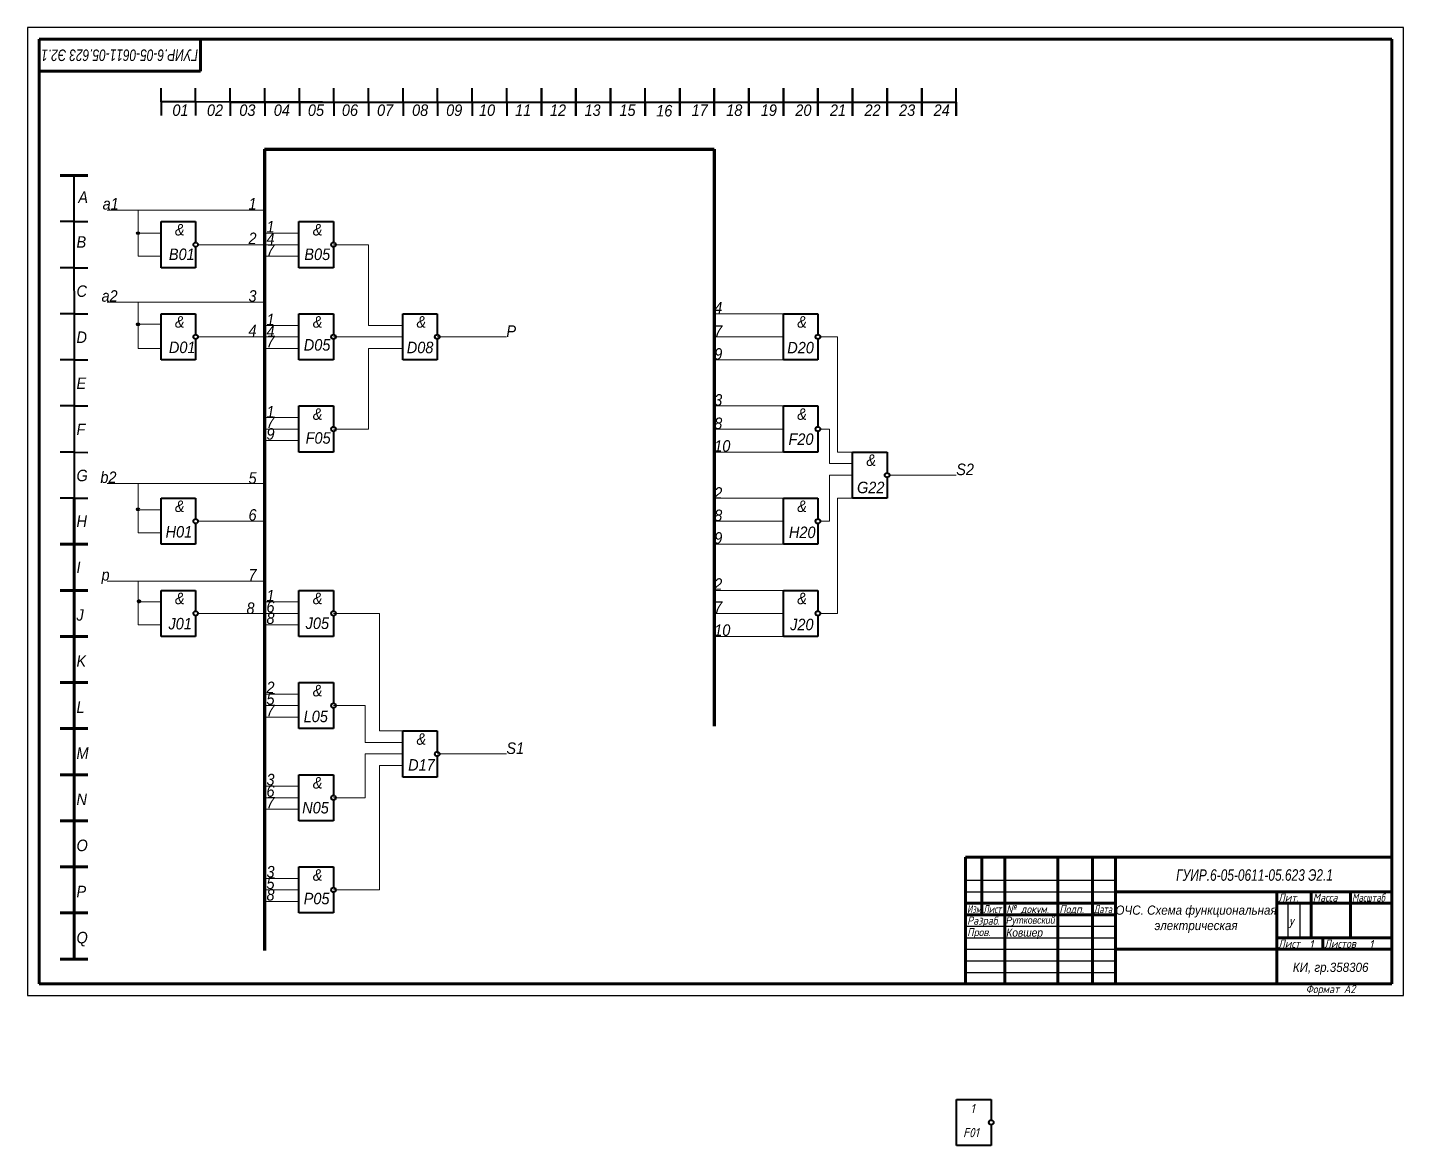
# Model space of a CAD drawing. Header units: millimetres. Extents: x 1506 to 6374, y 498 to 1899.
# Drawn here: x 1506 to 2103, y 498 to 983 of the extents above; entities that cross this region are included whole.
import ezdxf
from ezdxf.enums import TextEntityAlignment as Align

# ---------------------------------------------------------------- set-up
doc = ezdxf.new("R2010")
doc.units = ezdxf.units.MM
doc.header["$LTSCALE"] = 0.5
doc.layers.get('0').update_dxf_attribs({"lineweight": 60})
doc.layers.get('Defpoints').update_dxf_attribs({"color": 5})
doc.layers.add('4-текст', color=7, linetype='Continuous', lineweight=30, true_color=0x00ad00)
doc.layers.add('провода', color=122, linetype='Continuous', lineweight=15)
doc.layers.add('фигуры', color=7, linetype='Continuous', lineweight=40)
doc.styles.get("Standard").update_dxf_attribs({"font": 'isocpeui.ttf', "width": 0.9})
doc.styles.add('стиль1', font='ariali.ttf', dxfattribs={"width": 0.9})

msp = doc.modelspace()

# ---------------------------------------------------------------- linework, layer by layer
for p, q in [((1510.88, 977.71), (1510.88, 963.71)), ((1580.88, 963.71), (1580.88, 977.71)), ((1510.88, 963.71), (1580.88, 963.71)), ((1532.04, 918.47), (1520.04, 918.47)), ((1526.05, 778.47), (1526.05, 758.47)), ((1532.05, 758.47), (1520.05, 758.47)), ((1520.05, 758.47), (1526.05, 758.47)), ((1526.05, 758.47), (1532.05, 758.47)), ((1526.05, 758.47), (1526.05, 738.47)), ((1532.05, 738.47), (1520.05, 738.47)), ((1520.05, 738.47), (1526.05, 738.47)), ((1526.05, 738.47), (1532.05, 738.47)), ((1526.05, 738.47), (1526.05, 718.47)), ((1532.05, 718.47), (1520.05, 718.47)), ((1520.05, 718.47), (1526.05, 718.47)), ((1526.05, 718.47), (1532.05, 718.47)), ((1526.05, 718.47), (1526.05, 698.47)), ((1526.05, 698.47), (1520.05, 698.47)), ((1520.05, 698.47), (1526.05, 698.47)), ((1526.05, 698.47), (1532.05, 698.47)), ((1526.05, 698.47), (1526.05, 678.47)), ((1532.05, 678.47), (1520.05, 678.47)), ((1520.05, 678.47), (1526.05, 678.47)), ((1526.05, 678.47), (1532.05, 678.47)), ((1526.05, 678.47), (1526.05, 658.47)), ((1532.05, 658.47), (1520.05, 658.47)), ((1520.05, 658.47), (1526.05, 658.47)), ((1526.05, 658.47), (1532.05, 658.47)), ((1526.05, 658.47), (1526.05, 638.47)), ((1532.05, 638.47), (1520.05, 638.47)), ((1520.05, 638.47), (1526.05, 638.47)), ((1526.05, 638.47), (1532.05, 638.47)), ((1526.05, 638.47), (1526.05, 618.47)), ((1532.05, 618.47), (1520.05, 618.47)), ((1520.05, 618.47), (1526.05, 618.47)), ((1526.05, 618.47), (1532.05, 618.47)), ((1526.05, 618.47), (1526.05, 598.47)), ((2047.88, 607.71), (2047.88, 602.71)), ((1532.05, 598.47), (1520.05, 598.47)), ((1520.05, 598.47), (1526.05, 598.47)), ((1526.05, 598.47), (1532.05, 598.47)), ((1526.05, 598.47), (1526.05, 578.47)), ((1532.05, 578.47), (1520.05, 578.47)), ((1526.05, 578.47), (1532.05, 578.47))]:
    msp.add_line(p, q)
at = {"lineweight": 60}
for p, q in [((2097.88, 622.71), (1912.88, 622.71)), ((1912.88, 567.71), (1912.88, 622.71)), ((1919.88, 622.71), (1919.88, 597.71)), ((1929.88, 567.71), (1929.88, 622.71)), ((1952.88, 622.71), (1952.88, 567.71)), ((1967.88, 567.71), (1967.88, 622.71)), ((1977.88, 622.71), (1977.88, 567.71)), ((1977.88, 607.71), (2097.88, 607.71)), ((2047.88, 567.71), (2047.88, 607.71)), ((2062.88, 607.71), (2062.88, 587.71)), ((2079.88, 587.71), (2079.88, 607.71)), ((1912.88, 602.71), (1977.88, 602.71)), ((1912.88, 597.71), (1977.88, 597.71)), ((2047.88, 602.71), (2097.88, 602.71)), ((2047.88, 587.71), (2097.88, 587.71)), ((2067.88, 582.71), (2067.88, 587.71)), ((1977.88, 582.71), (2097.88, 582.71))]:
    msp.add_line(p, q, dxfattribs=at)
at = {"lineweight": -3}
for p, q in [((1912.88, 612.71), (1977.88, 612.71)), ((1912.88, 607.71), (1977.88, 607.71)), ((2052.88, 587.71), (2052.88, 602.71)), ((2057.88, 602.71), (2057.88, 587.71)), ((1912.88, 592.71), (1977.88, 592.71)), ((1912.88, 587.71), (1977.88, 587.71)), ((1912.88, 582.71), (1977.88, 582.71)), ((1912.88, 577.71), (1977.88, 577.71)), ((1912.88, 572.71), (1977.88, 572.71))]:
    msp.add_line(p, q, dxfattribs=at)
at = {"layer": '4-текст'}
msp.add_line((1526.04, 918.47), (1532.04, 918.47), dxfattribs=at)
at = {"layer": 'Defpoints'}
for p, q in [((2102.88, 982.71), (1505.88, 982.71)), ((1505.88, 982.71), (1505.88, 562.71)), ((2102.88, 562.71), (2102.88, 982.71)), ((1505.88, 562.71), (2102.88, 562.71))]:
    msp.add_line(p, q, dxfattribs=at)
at = {"layer": 'провода'}
for p, q in [((1608.65, 903.47), (1540.42, 903.47)), ((1553.83, 888.47), (1553.83, 903.47)), ((1563.83, 893.47), (1553.83, 893.47)), ((1623.65, 893.47), (1608.65, 893.47)), ((1553.83, 883.47), (1553.83, 888.47)), ((1579.83, 888.47), (1608.65, 888.47)), ((1623.65, 888.47), (1608.65, 888.47)), ((1638.65, 888.47), (1653.77, 888.47)), ((1653.77, 888.47), (1653.77, 887.47)), ((1653.77, 853.47), (1653.77, 887.47)), ((1563.83, 883.47), (1553.83, 883.47)), ((1623.65, 883.47), (1608.65, 883.47)), ((1608.65, 863.47), (1540.42, 863.47)), ((1553.83, 853.92), (1553.83, 863.47)), ((1563.83, 853.92), (1553.83, 853.92)), ((1553.83, 843.47), (1553.83, 853.92)), ((1563.83, 853.92), (1563.83, 853.92)), ((1833.83, 858.47), (1803.83, 858.47)), ((1579.83, 848.47), (1608.65, 848.47)), ((1623.65, 853.47), (1608.65, 853.47)), ((1623.65, 848.47), (1608.65, 848.47)), ((1638.65, 848.47), (1668.65, 848.47)), ((1668.65, 853.47), (1653.77, 853.47)), ((1683.65, 848.47), (1713.65, 848.47)), ((1833.83, 848.47), (1803.83, 848.47)), ((1857.36, 848.47), (1849.83, 848.47)), ((1857.36, 798.47), (1857.36, 848.47)), ((1563.83, 843.47), (1553.83, 843.47)), ((1623.65, 843.47), (1608.65, 843.47)), ((1668.65, 843.47), (1653.77, 843.47)), ((1653.77, 843.47), (1653.77, 808.47)), ((1833.83, 838.47), (1803.83, 838.47)), ((1833.83, 818.47), (1803.83, 818.47)), ((1623.65, 813.47), (1608.65, 813.47)), ((1623.65, 808.47), (1608.65, 808.47)), ((1638.65, 808.47), (1653.77, 808.47)), ((1833.83, 808.47), (1803.83, 808.47)), ((1849.83, 808.47), (1853.88, 808.47)), ((1853.88, 793.47), (1853.88, 808.47)), ((1623.65, 803.47), (1608.65, 803.47)), ((1833.83, 798.47), (1803.83, 798.47)), ((1863.83, 798.47), (1857.36, 798.47)), ((1863.83, 793.47), (1853.88, 793.47)), ((1853.88, 768.47), (1853.88, 788.47)), ((1853.88, 788.47), (1863.83, 788.47)), ((1879.83, 788.47), (1908.83, 788.47)), ((1608.65, 784.8), (1540.42, 784.8)), ((1553.83, 773.47), (1553.83, 784.8)), ((1833.83, 778.47), (1803.83, 778.47)), ((1863.83, 778.47), (1857.3, 778.47)), ((1857.3, 778.47), (1857.3, 728.47)), ((1563.83, 773.47), (1553.83, 773.47)), ((1553.83, 763.47), (1553.83, 773.47)), ((1579.83, 768.47), (1608.65, 768.47)), ((1833.83, 768.47), (1803.83, 768.47)), ((1849.83, 768.47), (1853.88, 768.47)), ((1563.83, 763.47), (1553.83, 763.47)), ((1833.83, 758.47), (1803.83, 758.47)), ((1608.65, 742.47), (1540.42, 742.47)), ((1553.83, 733.47), (1553.83, 742.47)), ((1833.83, 738.47), (1803.83, 738.47)), ((1563.83, 733.47), (1553.83, 733.47)), ((1553.83, 723.47), (1553.83, 733.47)), ((1579.83, 728.47), (1608.65, 728.47)), ((1623.65, 733.47), (1608.65, 733.47)), ((1623.65, 728.47), (1608.65, 728.47)), ((1638.65, 728.47), (1658.65, 728.47)), ((1658.65, 728.47), (1658.65, 677.47)), ((1833.83, 728.47), (1803.83, 728.47)), ((1849.83, 728.47), (1857.3, 728.47)), ((1563.83, 723.47), (1553.83, 723.47)), ((1623.65, 723.47), (1608.65, 723.47)), ((1833.83, 718.47), (1803.83, 718.47)), ((1623.65, 693.47), (1608.65, 693.47)), ((1623.65, 688.47), (1608.65, 688.47)), ((1638.65, 688.47), (1652.38, 688.47)), ((1652.38, 688.47), (1652.38, 672.47)), ((1623.65, 683.47), (1608.65, 683.47)), ((1668.65, 677.47), (1658.65, 677.47)), ((1652.38, 672.47), (1658.65, 672.47)), ((1668.65, 672.47), (1658.65, 672.47)), ((1652.38, 648.47), (1652.38, 667.47)), ((1652.38, 667.47), (1658.65, 667.47)), ((1668.65, 667.47), (1658.65, 667.47)), ((1683.65, 667.47), (1713.65, 667.47)), ((1668.65, 662.47), (1658.65, 662.47)), ((1658.65, 608.47), (1658.65, 662.47)), ((1623.65, 653.47), (1608.65, 653.47)), ((1623.65, 648.47), (1608.65, 648.47)), ((1638.65, 648.47), (1652.38, 648.47)), ((1623.65, 643.47), (1608.65, 643.47)), ((1623.65, 613.47), (1608.65, 613.47)), ((1623.65, 608.47), (1608.65, 608.47)), ((1623.65, 603.47), (1608.65, 603.47)), ((1638.65, 608.47), (1658.65, 608.47))]:
    msp.add_line(p, q, dxfattribs=at)
at = {"layer": 'фигуры', "lineweight": 60}
for p, q in [((1510.88, 567.71), (1510.88, 977.71)), ((1510.88, 977.71), (2082.88, 977.71)), ((2082.88, 977.71), (2097.88, 977.71)), ((2097.88, 977.71), (2097.88, 567.71)), ((2097.88, 567.71), (1510.88, 567.71))]:
    msp.add_line(p, q, dxfattribs=at)
at = {"layer": 'фигуры'}
for p, q in [((1563.83, 950.46), (1563.83, 956.46)), ((1578.83, 950.46), (1578.83, 956.46)), ((1593.83, 950.34), (1593.83, 956.34)), ((1593.83, 950.34), (1593.83, 956.34)), ((1593.83, 950.34), (1593.83, 956.34)), ((1593.83, 950.34), (1593.83, 956.34)), ((1608.83, 950.34), (1608.83, 956.34)), ((1623.83, 950.34), (1623.83, 956.34)), ((1623.83, 950.34), (1623.83, 956.34)), ((1623.83, 950.34), (1623.83, 956.34)), ((1623.83, 950.34), (1623.83, 956.34)), ((1638.83, 950.34), (1638.83, 956.34)), ((1638.83, 950.34), (1638.83, 956.34)), ((1638.83, 950.34), (1638.83, 956.34)), ((1638.83, 950.34), (1638.83, 956.34)), ((1653.83, 950.34), (1653.83, 956.34)), ((1653.83, 950.34), (1653.83, 956.34)), ((1653.83, 950.34), (1653.83, 956.34)), ((1653.83, 950.34), (1653.83, 956.34)), ((1668.83, 950.34), (1668.83, 956.34)), ((1668.83, 950.34), (1668.83, 956.34)), ((1668.83, 950.34), (1668.83, 956.34)), ((1668.83, 950.34), (1668.83, 956.34)), ((1683.83, 950.34), (1683.83, 956.34)), ((1683.83, 950.34), (1683.83, 956.34)), ((1683.83, 950.34), (1683.83, 956.34)), ((1683.83, 950.34), (1683.83, 956.34)), ((1698.83, 950.34), (1698.83, 956.34)), ((1698.83, 950.34), (1698.83, 956.34)), ((1698.83, 950.34), (1698.83, 956.34)), ((1698.83, 950.34), (1698.83, 956.34)), ((1713.83, 950.34), (1713.83, 956.34)), ((1728.83, 944.34), (1728.83, 956.34)), ((1728.83, 956.34), (1728.83, 950.34)), ((1743.83, 944.34), (1743.83, 956.34)), ((1743.83, 956.34), (1743.83, 950.34)), ((1758.83, 950.34), (1758.83, 956.34)), ((1758.83, 956.34), (1758.83, 944.34)), ((1773.83, 944.34), (1773.83, 956.34)), ((1788.83, 944.34), (1788.83, 956.34)), ((1788.83, 956.34), (1788.83, 956.34)), ((1788.83, 956.34), (1788.83, 950.34)), ((1803.83, 950.34), (1803.83, 956.34)), ((1803.83, 956.34), (1803.83, 944.34)), ((1818.83, 950.34), (1818.83, 956.34)), ((1818.83, 956.34), (1818.83, 944.34)), ((1833.83, 944.34), (1833.83, 956.34)), ((1833.83, 956.34), (1833.83, 950.34)), ((1848.83, 944.34), (1848.83, 956.34)), ((1848.83, 956.34), (1848.83, 950.34)), ((1863.83, 950.34), (1863.83, 956.34)), ((1863.83, 956.34), (1863.83, 944.34)), ((1878.83, 944.34), (1878.83, 956.34)), ((1878.83, 956.34), (1878.83, 950.34)), ((1893.83, 944.34), (1893.83, 956.34)), ((1893.83, 956.34), (1893.83, 950.34)), ((1908.83, 944.34), (1908.83, 956.34)), ((1578.83, 950.46), (1563.83, 950.46)), ((1563.83, 950.46), (1563.83, 944.46)), ((1578.83, 950.46), (1578.79, 944.46)), ((1593.83, 950.34), (1578.83, 950.46)), ((1633.65, 950.34), (1593.65, 950.34)), ((1593.65, 950.34), (1608.65, 950.34)), ((1593.65, 950.34), (1593.65, 950.34)), ((1633.65, 950.34), (1593.65, 950.34)), ((1593.65, 950.34), (1608.65, 950.34)), ((1633.65, 950.34), (1593.65, 950.34)), ((1593.65, 950.34), (1608.65, 950.34)), ((1633.65, 950.34), (1593.65, 950.34)), ((1593.65, 950.34), (1608.65, 950.34)), ((1633.83, 950.34), (1593.83, 950.34)), ((1593.83, 950.34), (1608.83, 950.34)), ((1593.83, 950.34), (1593.83, 944.34)), ((1633.83, 950.34), (1593.83, 950.34)), ((1593.83, 950.34), (1608.83, 950.34)), ((1593.83, 950.34), (1593.83, 944.34)), ((1633.83, 950.34), (1593.83, 950.34)), ((1593.83, 950.34), (1608.83, 950.34)), ((1593.83, 950.34), (1593.83, 944.34)), ((1633.83, 950.34), (1593.83, 950.34)), ((1593.83, 950.34), (1608.83, 950.34)), ((1593.83, 950.34), (1593.83, 944.34)), ((1608.65, 950.34), (1623.65, 950.34)), ((1608.65, 950.34), (1623.65, 950.34)), ((1608.65, 950.34), (1623.65, 950.34)), ((1608.65, 950.34), (1623.65, 950.34)), ((1608.83, 950.34), (1608.83, 944.34)), ((1608.83, 950.34), (1623.83, 950.34)), ((1608.83, 950.34), (1608.83, 944.34)), ((1608.83, 950.34), (1623.83, 950.34)), ((1608.83, 950.34), (1608.83, 944.34)), ((1608.83, 950.34), (1623.83, 950.34)), ((1608.83, 950.34), (1608.83, 944.34)), ((1608.83, 950.34), (1623.83, 950.34)), ((1623.65, 950.34), (1638.65, 950.34)), ((1623.65, 950.34), (1638.65, 950.34)), ((1623.65, 950.34), (1638.65, 950.34)), ((1623.65, 950.34), (1638.65, 950.34)), ((1623.83, 950.34), (1623.83, 944.34)), ((1623.83, 950.34), (1638.83, 950.34)), ((1623.83, 950.34), (1623.83, 944.34)), ((1623.83, 950.34), (1638.83, 950.34)), ((1623.83, 950.34), (1623.83, 944.34)), ((1623.83, 950.34), (1638.83, 950.34)), ((1623.83, 950.34), (1623.83, 944.34)), ((1623.83, 950.34), (1638.83, 950.34)), ((1638.65, 950.34), (1653.65, 950.34)), ((1638.65, 950.34), (1653.65, 950.34)), ((1638.65, 950.34), (1653.65, 950.34)), ((1638.65, 950.34), (1653.65, 950.34)), ((1638.83, 950.34), (1638.83, 944.34)), ((1638.83, 950.34), (1653.83, 950.34)), ((1638.83, 950.34), (1638.83, 944.34)), ((1638.83, 950.34), (1653.83, 950.34)), ((1638.83, 950.34), (1638.83, 944.34)), ((1638.83, 950.34), (1653.83, 950.34)), ((1638.83, 950.34), (1638.83, 944.34)), ((1638.83, 950.34), (1653.83, 950.34)), ((1653.65, 950.34), (1668.65, 950.34)), ((1653.65, 950.34), (1668.65, 950.34)), ((1653.65, 950.34), (1668.65, 950.34)), ((1653.65, 950.34), (1668.65, 950.34)), ((1653.83, 950.34), (1653.83, 944.34)), ((1653.83, 950.34), (1668.83, 950.34)), ((1653.83, 950.34), (1653.83, 944.34)), ((1653.83, 950.34), (1668.83, 950.34)), ((1653.83, 950.34), (1653.83, 944.34)), ((1653.83, 950.34), (1668.83, 950.34)), ((1653.83, 950.34), (1653.83, 944.34)), ((1653.83, 950.34), (1668.83, 950.34)), ((1668.65, 950.34), (1683.65, 950.34)), ((1668.65, 950.34), (1683.65, 950.34)), ((1668.65, 950.34), (1683.65, 950.34)), ((1668.65, 950.34), (1683.65, 950.34)), ((1668.83, 950.34), (1668.83, 944.34)), ((1668.83, 950.34), (1683.83, 950.34)), ((1668.83, 950.34), (1668.83, 944.34)), ((1668.83, 950.34), (1683.83, 950.34)), ((1668.83, 950.34), (1668.83, 944.34)), ((1668.83, 950.34), (1683.83, 950.34)), ((1668.83, 950.34), (1668.83, 944.34)), ((1668.83, 950.34), (1683.83, 950.34)), ((1683.65, 950.34), (1698.65, 950.34)), ((1683.65, 950.34), (1698.65, 950.34)), ((1683.65, 950.34), (1698.65, 950.34)), ((1683.65, 950.34), (1698.65, 950.34)), ((1683.83, 950.34), (1683.83, 944.34)), ((1683.83, 950.34), (1698.83, 950.34)), ((1683.83, 950.34), (1683.83, 944.34)), ((1683.83, 950.34), (1698.83, 950.34)), ((1683.83, 950.34), (1683.83, 944.34)), ((1683.83, 950.34), (1698.83, 950.34)), ((1683.83, 950.34), (1683.83, 944.34)), ((1683.83, 950.34), (1698.83, 950.34)), ((1698.83, 950.34), (1698.83, 944.34)), ((1698.83, 950.34), (1698.83, 944.34)), ((1698.83, 950.34), (1698.83, 944.34)), ((1698.83, 950.34), (1698.83, 944.34)), ((1698.83, 950.34), (1713.83, 950.34)), ((1713.83, 950.34), (1713.83, 944.34)), ((1713.83, 950.34), (1728.83, 950.34)), ((1728.83, 950.34), (1728.83, 944.34)), ((1728.83, 950.34), (1743.83, 950.34)), ((1743.83, 950.34), (1743.83, 944.34)), ((1743.83, 950.34), (1758.83, 950.34)), ((1758.83, 944.34), (1758.83, 950.34)), ((1758.83, 950.34), (1773.83, 950.34)), ((1773.83, 950.34), (1773.83, 944.34)), ((1773.83, 950.34), (1788.83, 950.34)), ((1788.83, 950.34), (1788.83, 944.34)), ((1788.83, 950.34), (1803.83, 950.34)), ((1803.83, 944.34), (1803.83, 950.34)), ((1803.83, 950.34), (1818.83, 950.34)), ((1818.83, 944.34), (1818.83, 950.34)), ((1818.83, 950.34), (1833.83, 950.34)), ((1833.83, 950.34), (1833.83, 944.34)), ((1833.83, 950.34), (1848.83, 950.34)), ((1848.83, 950.34), (1848.83, 944.34)), ((1848.83, 950.34), (1863.83, 950.34)), ((1863.83, 944.34), (1863.83, 950.34)), ((1863.83, 950.34), (1878.83, 950.34)), ((1878.83, 950.34), (1878.83, 944.34)), ((1878.83, 950.34), (1893.83, 950.34)), ((1893.83, 950.34), (1893.83, 944.34)), ((1893.83, 950.34), (1908.83, 950.34)), ((1908.83, 950.34), (1908.83, 944.34)), ((1526.04, 918.47), (1526.04, 898.47)), ((1526.04, 898.47), (1520.04, 898.47)), ((1526.04, 898.47), (1532.04, 898.47)), ((1526.04, 898.47), (1526.04, 878.47)), ((1526.04, 878.47), (1520.04, 878.47)), ((1526.04, 878.47), (1532.04, 878.47)), ((1526.04, 878.47), (1526.05, 858.47)), ((1526.05, 858.47), (1520.05, 858.47)), ((1526.05, 858.47), (1532.05, 858.47)), ((1526.05, 858.47), (1526.05, 838.47)), ((1526.05, 838.47), (1520.05, 838.47)), ((1526.05, 838.47), (1532.05, 838.47)), ((1526.05, 838.47), (1526.05, 818.47)), ((1526.05, 818.47), (1520.05, 818.47)), ((1526.05, 818.47), (1532.05, 818.47)), ((1526.05, 818.47), (1526.05, 798.47)), ((1526.05, 798.47), (1520.05, 798.47)), ((1526.05, 798.47), (1532.05, 798.33)), ((1526.05, 798.47), (1526.05, 778.47)), ((1526.05, 778.47), (1520.05, 778.47)), ((1526.05, 778.47), (1532.05, 778.47))]:
    msp.add_line(p, q, dxfattribs=at)
at = {"layer": 'фигуры', "lineweight": 90}
for p, q in [((1608.65, 929.94), (1608.65, 582.16)), ((1608.65, 929.94), (1803.83, 929.94)), ((1803.83, 929.94), (1803.83, 679.58))]:
    msp.add_line(p, q, dxfattribs=at)
at = {"layer": 'фигуры', "lineweight": 40}
for p, q in [((1563.83, 898.47), (1578.83, 898.47)), ((1563.83, 878.47), (1563.83, 898.47)), ((1578.83, 898.47), (1578.83, 889.47)), ((1623.65, 898.47), (1638.65, 898.47)), ((1623.65, 878.47), (1623.65, 898.47)), ((1638.65, 898.47), (1638.65, 889.47)), ((1578.83, 887.47), (1578.83, 878.47)), ((1638.65, 887.47), (1638.65, 878.47)), ((1578.83, 878.47), (1563.83, 878.47)), ((1638.65, 878.47), (1623.65, 878.47)), ((1563.83, 858.47), (1578.83, 858.47)), ((1563.83, 838.47), (1563.83, 858.47)), ((1578.83, 858.47), (1578.83, 849.47)), ((1623.65, 858.47), (1638.65, 858.47)), ((1623.65, 838.47), (1623.65, 858.47)), ((1638.65, 858.47), (1638.65, 849.47)), ((1668.65, 858.47), (1683.65, 858.47)), ((1668.65, 838.47), (1668.65, 858.47)), ((1683.65, 858.47), (1683.65, 849.47)), ((1833.83, 858.47), (1848.83, 858.47)), ((1833.83, 838.47), (1833.83, 858.47)), ((1848.83, 858.47), (1848.83, 849.47)), ((1578.83, 847.47), (1578.83, 838.47)), ((1638.65, 847.47), (1638.65, 838.47)), ((1683.65, 847.47), (1683.65, 838.47)), ((1848.83, 847.47), (1848.83, 838.47)), ((1578.83, 838.47), (1563.83, 838.47)), ((1638.65, 838.47), (1623.65, 838.47)), ((1683.65, 838.47), (1668.65, 838.47)), ((1848.83, 838.47), (1833.83, 838.47)), ((1623.65, 818.47), (1638.65, 818.47)), ((1623.65, 798.47), (1623.65, 818.47)), ((1638.65, 818.47), (1638.65, 809.47)), ((1833.83, 818.47), (1848.83, 818.47)), ((1833.83, 798.47), (1833.83, 818.47)), ((1848.83, 818.47), (1848.83, 809.47)), ((1638.65, 807.47), (1638.65, 798.47)), ((1848.83, 807.47), (1848.83, 798.47)), ((1638.65, 798.47), (1623.65, 798.47)), ((1848.83, 798.47), (1833.83, 798.47)), ((1863.83, 798.47), (1878.83, 798.47)), ((1863.83, 778.47), (1863.83, 798.47)), ((1878.83, 798.47), (1878.83, 789.47)), ((1878.83, 787.47), (1878.83, 778.47)), ((1563.83, 778.47), (1578.83, 778.47)), ((1563.83, 758.47), (1563.83, 778.47)), ((1578.83, 778.47), (1578.83, 769.47)), ((1833.83, 778.47), (1848.83, 778.47)), ((1833.83, 758.47), (1833.83, 778.47)), ((1848.83, 778.47), (1848.83, 769.47)), ((1878.83, 778.47), (1863.83, 778.47)), ((1578.83, 767.47), (1578.83, 758.47)), ((1848.83, 767.47), (1848.83, 758.47)), ((1578.83, 758.47), (1563.83, 758.47)), ((1848.83, 758.47), (1833.83, 758.47)), ((1563.83, 738.47), (1578.83, 738.47)), ((1563.83, 718.47), (1563.83, 738.47)), ((1578.83, 738.47), (1578.83, 729.47)), ((1623.65, 738.47), (1638.65, 738.47)), ((1623.65, 718.47), (1623.65, 738.47)), ((1638.65, 738.47), (1638.65, 729.47)), ((1833.83, 738.47), (1848.83, 738.47)), ((1833.83, 718.47), (1833.83, 738.47)), ((1848.83, 738.47), (1848.83, 729.47)), ((1578.83, 727.47), (1578.83, 718.47)), ((1638.65, 727.47), (1638.65, 718.47)), ((1848.83, 727.47), (1848.83, 718.47)), ((1578.83, 718.47), (1563.83, 718.47)), ((1638.65, 718.47), (1623.65, 718.47)), ((1848.83, 718.47), (1833.83, 718.47)), ((1623.65, 698.47), (1638.65, 698.47)), ((1623.65, 678.47), (1623.65, 698.47)), ((1638.65, 698.47), (1638.65, 689.47)), ((1638.65, 687.47), (1638.65, 678.47)), ((1638.65, 678.47), (1623.65, 678.47)), ((1668.65, 677.47), (1683.65, 677.47)), ((1668.65, 657.47), (1668.65, 677.47)), ((1683.65, 677.47), (1683.65, 668.47)), ((1683.65, 666.47), (1683.65, 657.47)), ((1623.65, 658.47), (1638.65, 658.47)), ((1623.65, 638.47), (1623.65, 658.47)), ((1638.65, 658.47), (1638.65, 649.47)), ((1683.65, 657.47), (1668.65, 657.47)), ((1638.65, 647.47), (1638.65, 638.47)), ((1638.65, 638.47), (1623.65, 638.47)), ((1623.65, 618.47), (1638.65, 618.47)), ((1623.65, 598.47), (1623.65, 618.47)), ((1638.65, 618.47), (1638.65, 609.47)), ((1638.65, 607.47), (1638.65, 598.47)), ((1638.65, 598.47), (1623.65, 598.47)), ((1909.01, 517.58), (1924.01, 517.58)), ((1909.01, 497.58), (1909.01, 517.58)), ((1924.01, 517.58), (1924.01, 508.58)), ((1924.01, 506.58), (1924.01, 497.58)), ((1924.01, 497.58), (1909.01, 497.58))]:
    msp.add_line(p, q, dxfattribs=at)
at = {"layer": 'фигуры'}
for centre in [(1553.83, 893.47), (1553.83, 853.92), (1553.83, 773.68), (1554.29, 733.68)]:
    msp.add_circle(centre, 0.5, dxfattribs=at)
at = {"layer": 'фигуры', "lineweight": 40}
for centre in [(1578.83, 888.47), (1638.65, 888.47), (1578.83, 848.47), (1638.65, 848.47), (1683.65, 848.47), (1848.83, 848.47), (1638.65, 808.47), (1848.83, 808.47), (1878.83, 788.47), (1578.83, 768.47), (1848.83, 768.47), (1578.83, 728.47), (1638.65, 728.47), (1848.83, 728.47), (1638.65, 688.47), (1683.65, 667.47), (1638.65, 648.47), (1638.65, 608.47), (1924.01, 507.58)]:
    msp.add_circle(centre, 1, dxfattribs=at)

# ---------------------------------------------------------------- texts
at = {"lineweight": -3, "width": 0.9}
msp.add_text('Формат А2', height=3.5, dxfattribs=at).set_placement((2060.48, 563.71))
at = {"width": 0.9}
msp.add_text('F01', height=4, dxfattribs=at).set_placement((1911.8, 501.16))
at = {"layer": '4-текст', "style": 'стиль1', "width": 0.74019}
for rotation, p, p2 in [(180.03557, (1579.87, 973.2), (1511.86, 973.16)), (0.03557, (2004.26, 612.41), (2072.28, 612.46))]:
    msp.add_text('ГУИР.6-05-0611-05.623 Э2.1', height=5, rotation=rotation, dxfattribs=at).set_placement(p, p2, align=Align.FIT)
at = {"layer": '4-текст', "style": 'стиль1', "width": 0.9}
for s, p in [('01', (1568.73, 944.34)), ('02', (1583.73, 944.34)), ('03', (1597.77, 944.34)), ('04', (1612.72, 944.34)), ('05', (1627.53, 944.34)), ('06', (1642.28, 944.34)), ('07', (1657.53, 944.34)), ('08', (1672.72, 944.34)), ('09', (1687.53, 944.34)), ('10', (1701.77, 944.34)), ('11', (1717.41, 944.34)), ('12', (1732.55, 944.34)), ('13', (1747.55, 944.34)), ('15', (1762.69, 944.34)), ('17', (1794.03, 944.34)), ('18', (1809.03, 944.34)), ('19', (1824.03, 944.34)), ('20', (1839.03, 944.34)), ('21', (1854.03, 944.34)), ('22', (1869.03, 944.34)), ('23', (1884.03, 944.34)), ('24', (1899.03, 944.34)), ('16', (1778.65, 944.1)), ('A', (1527.92, 906.58)), ('a1', (1538.47, 903.72)), ('1', (1601.76, 903.72)), ('&', (1569.83, 892.47)), ('1', (1609.56, 893.78)), ('&', (1629.65, 892.47)), ('B', (1527.13, 887.15)), ('2', (1601.76, 888.72)), ('4', (1609.56, 888.59)), ('B01', (1567.22, 881.81)), ('7', (1609.56, 883.58)), ('B05', (1626, 881.81)), ('C', (1527.13, 865.82)), ('a2', (1538, 863.72)), ('3', (1601.76, 863.72)), ('4', (1803.83, 858.63)), ('&', (1569.83, 852.47)), ('4', (1601.76, 848.72)), ('1', (1609.56, 853.47)), ('&', (1629.65, 852.47)), ('&', (1674.65, 852.47)), ('&', (1839.83, 852.47)), ('D', (1527.13, 845.82)), ('4', (1609.56, 848.37)), ('7', (1609.56, 843.93)), ('P', (1713.65, 848.47)), ('7', (1803.83, 848.47)), ('D01', (1567.22, 841.43)), ('D05', (1625.75, 842.5)), ('D08', (1670.44, 841.37)), ('9', (1803.83, 838.58)), ('D20', (1835.52, 841.29)), ('E', (1527.13, 825.82)), ('1', (1609.56, 813.49)), ('3', (1803.83, 818.61)), ('7', (1609.56, 808.89)), ('&', (1629.65, 812.47)), ('8', (1803.83, 808.45)), ('&', (1839.83, 812.47)), ('F', (1527.13, 805.82)), ('9', (1609.56, 803.87)), ('F05', (1626.56, 802.11)), ('F20', (1836.06, 801.58)), ('10', (1803.83, 798.64)), ('&', (1869.83, 792.47)), ('G', (1527.13, 785.82)), ('b2', (1537.49, 785.05)), ('5', (1601.76, 784.73)), ('S2', (1908.83, 788.47)), ('2', (1803.83, 778.24)), ('G22', (1865.79, 780.63)), ('&', (1569.83, 772.47)), ('&', (1839.83, 772.47)), ('H', (1527.13, 765.96)), ('6', (1601.76, 768.7)), ('8', (1803.83, 768.52)), ('H01', (1565.79, 761.39)), ('H20', (1836.24, 761.15)), ('9', (1803.83, 758.71)), ('I', (1527.13, 745.96)), ('p', (1538, 742.72)), ('7', (1601.76, 742.73)), ('2', (1803.83, 738.71)), ('&', (1569.83, 732.47)), ('1', (1609.56, 733.68)), ('&', (1629.65, 732.47)), ('&', (1839.83, 732.47)), ('J', (1527.13, 725.3)), ('8', (1600.88, 728.22)), ('8', (1609.56, 723.87)), ('6', (1609.56, 728.87)), ('7', (1803.83, 728.71)), ('J01', (1567.04, 721.52)), ('J05', (1626.56, 721.7)), ('10', (1803.83, 718.71)), ('J20', (1836.77, 721.16)), ('K', (1527.13, 705.3)), ('2', (1609.56, 693.87)), ('5', (1609.56, 688.87)), ('&', (1629.65, 692.47)), ('L', (1527.13, 685.3)), ('7', (1609.56, 683.87)), ('L05', (1625.7, 681.27)), ('&', (1674.65, 671.47)), ('M', (1527.13, 665.3)), ('S1', (1713.65, 667.47)), ('D17', (1671.03, 660.23)), ('3', (1609.56, 653.87)), ('&', (1629.65, 652.47)), ('6', (1609.56, 648.87)), ('N', (1527.13, 645.3)), ('7', (1609.56, 643.87)), ('N05', (1625.06, 641.66)), ('O', (1527.13, 625.3)), ('3', (1609.56, 613.87)), ('&', (1629.65, 612.47)), ('P', (1527.13, 605.3)), ('5', (1609.56, 608.87)), ('8', (1609.56, 603.87)), ('P05', (1625.71, 602.25)), ('Q', (1527.13, 585.3))]:
    msp.add_text(s, height=5, dxfattribs=at).set_placement(p)
at = {"layer": '4-текст', "color": 3, "lineweight": -3}
for s, width, p in [('Лит.', 0.9, (2048.55, 603.41)), ('Масса', 0.9, (2063.55, 603.41)), ('Масштаб', 0.8, (2080.55, 603.41)), ('Изм.', 0.7, (1913.55, 598.41)), ('Лист', 0.75, (1920.55, 598.41)), ('№ докум.', 0.9, (1930.55, 598.41)), ('Подп.', 0.9, (1953.55, 598.41)), ('Дата', 0.75, (1968.55, 598.41)), ('Разраб.', 0.9, (1913.55, 593.41)), ('Пров.', 0.9, (1913.55, 588.41)), ('Лист', 0.9, (2048.55, 583.41)), ('Листов', 0.9, (2068.55, 583.41))]:
    msp.add_text(s, height=3.5, dxfattribs=dict(at, width=width)).set_placement(p)
at = {"layer": '4-текст', "insert": (1977.88, 601.71), "char_height": 4, "attachment_point": 1, "style": 'стиль1'}
msp.add_mtext_dynamic_manual_height_columns('\\pxqc;ОЧС. Схема функциональная электрическая', width=70, gutter_width=20, heights=[0], dxfattribs=at)
at = {"layer": 'провода', "color": 3, "width": 0.9}
for s, p in [('У', (2052.88, 591.91)), ('1', (2061.88, 582.71)), ('1', (2087.88, 582.71))]:
    msp.add_text(s, height=4, dxfattribs=at).set_placement(p)
at = {"layer": 'провода', "color": 3, "attachment_point": 1, "style": 'стиль1'}
for s, width, insert, char_height in [('Рутковский', 23, (1930.54, 596.85), 3), ('Ковшер', 23, (1930.57, 591.72), 3.5), ('КИ, гр.358306', 50, (2054.88, 576.91), 4)]:
    msp.add_mtext_dynamic_manual_height_columns(s, width=width, gutter_width=20, heights=[0], dxfattribs=dict(at, insert=insert, char_height=char_height))
at = {"layer": 'фигуры', "width": 0.9}
msp.add_text('1', height=4, dxfattribs=at).set_placement((1915.01, 511.58))

doc.saveas('drawing.dxf')
